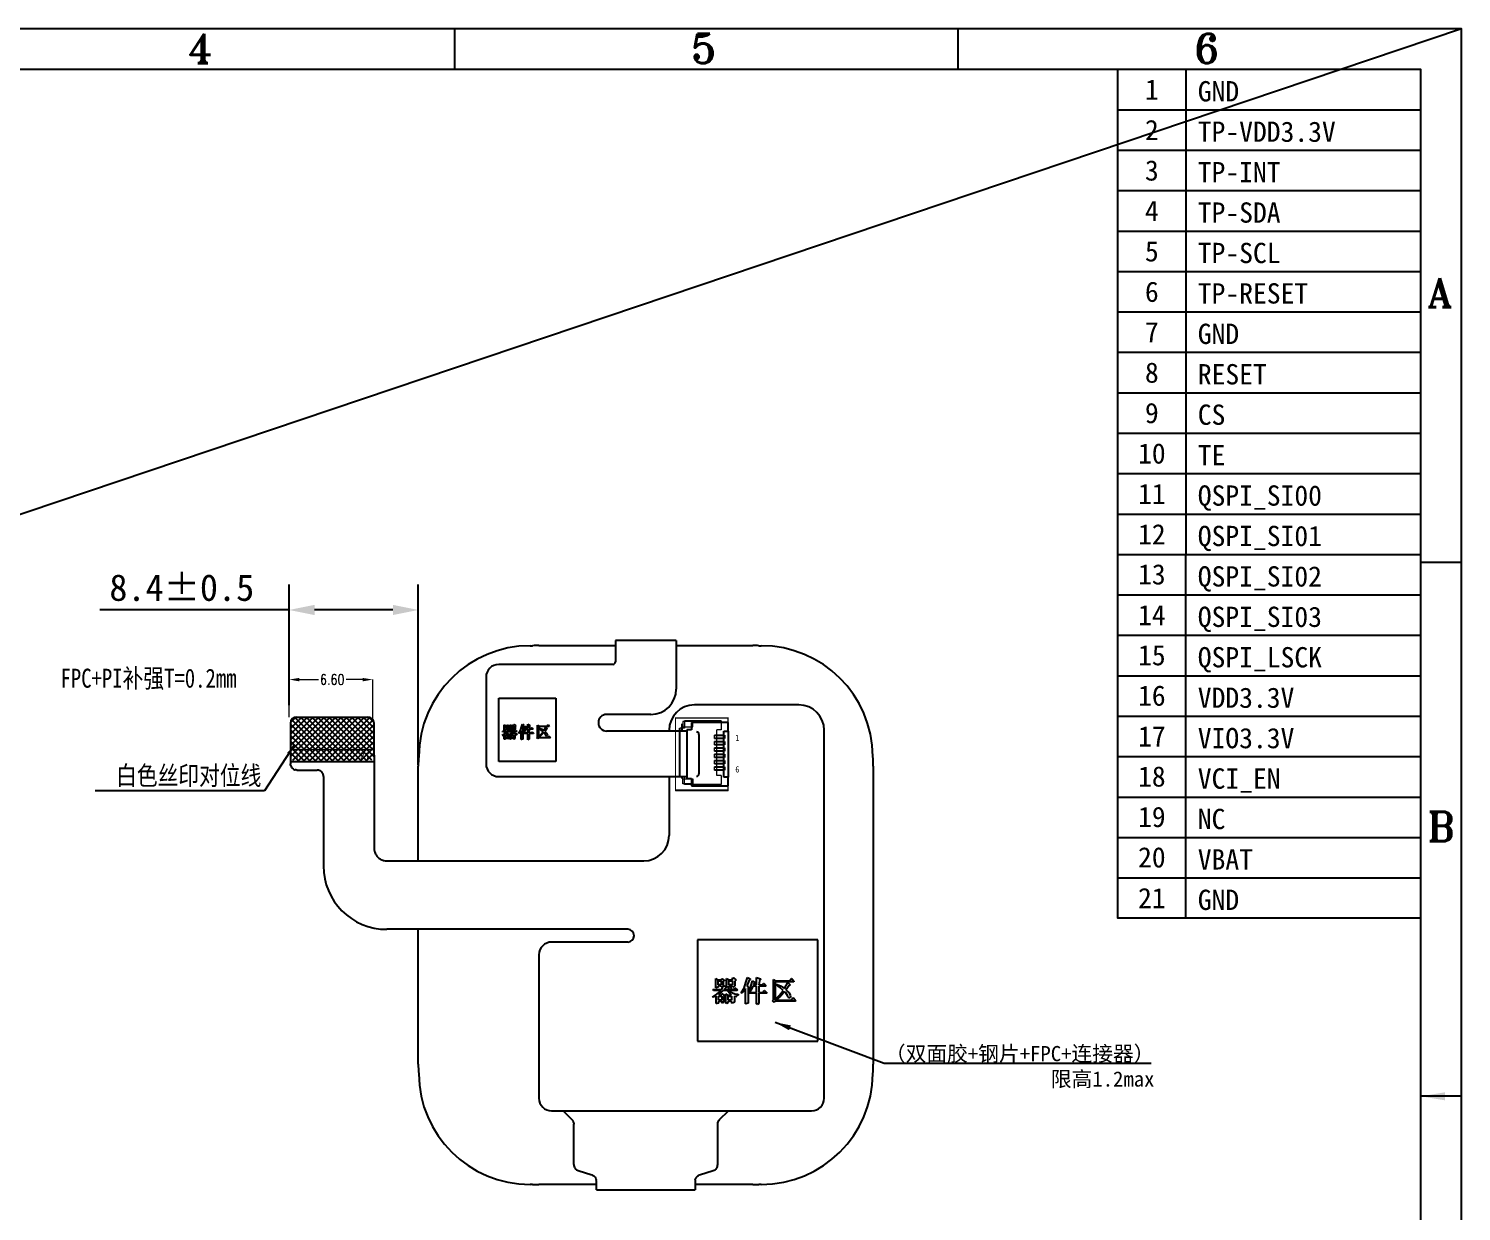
# Model space of a CAD drawing. Header units: millimetres. Extents: x 3387 to 5440, y -3014 to -2537.
# Drawn here: x 3773.7 to 3886.7, y -2695.5 to -2602.3 of the extents above; entities that cross this region are included whole.
import ezdxf

# ---------------------------------------------------------------- set-up
doc = ezdxf.new("R2010")
doc.units = ezdxf.units.MM
for name, color, linetype in [('03___PRT_ALL_CURVES', 7, 'Continuous'), ('06___PRT_ALL_SURFS', 7, 'Continuous'), ('7_2_1_2', 7, 'Continuous'), ('7_ALL_FEATURES', 7, 'Continuous'), ('dim', 3, 'Continuous'), ('FPC-LCM', 30, 'Continuous'), ('图框', 7, 'Continuous')]:
    doc.layers.add(name, color=color, linetype=linetype)
doc.layers.add('FPC', color=50, linetype='Continuous', lineweight=5)
doc.styles.add('Arial', font='arial.ttf')
doc.styles.add('NOTE', font='ROMANS.shx', dxfattribs={"width": 0.8, "bigfont": 'EXTFONT.shx'})
doc.styles.add('RD', font='ROMAND.shx', dxfattribs={"width": 0.8})
doc.styles.add('SFRAO', font='ROMANS.shx', dxfattribs={"width": 0.85})
doc.styles.add('TITLE', font='ROMANT.SHX')
doc.styles.add('宋', font='')
doc.styles.add('宋体', font='')
doc.styles.add('汉字', font='')
doc.styles.get('宋').set_extended_font_data('SimSun')
doc.styles.get('宋体').set_extended_font_data('SimSun')
doc.styles.get('汉字').set_extended_font_data('SimSun')
doc.dimstyles.new('DIM', dxfattribs={"dimtxt": 0.8, "dimasz": 0.8, "dimexe": 0, "dimexo": 0.5, "dimgap": 0.11, "dimtad": 0, "dimzin": 1, "dimdsep": 46, "dimtxsty": 'RD', "dimcen": 0, "dimclrd": 256, "dimclre": 256, "dimclrt": 256, "dimadec": 0, "dimazin": 0, "dimtm": 1e-09, "dimtfac": 1, "dimtofl": 0, "dimtmove": 0, "dimatfit": 3, "dimfxl": 1, "dimlwe": -1, "dimarcsym": 0})
doc.dimstyles.new('STANDARD$0', dxfattribs={"dimtxt": 2.1, "dimasz": 2, "dimexe": 2, "dimexo": 0.1, "dimtad": 1, "dimdec": 5, "dimrnd": 0.005, "dimdsep": 46, "dimtxsty": '宋体', "dimblk": '_FILLED', "dimblk1": '_FILLED', "dimblk2": '_FILLED', "dimcen": 0.09, "dimclrd": 3, "dimclre": 3, "dimclrt": 3, "dimadec": 0, "dimazin": 0, "dimtol": 1, "dimtp": 1e-05, "dimtm": 1e-05, "dimtfac": 1, "dimtdec": 5, "dimtofl": 0, "dimtmove": 0, "dimatfit": 3, "dimldrblk": '_FILLED', "dimfxl": 1, "dimtolj": 1, "dimarcsym": 0})
doc.dimstyles.new('STANDARD$7', dxfattribs={"dimtxt": 1.5, "dimasz": 1.25, "dimexe": 0.25, "dimexo": 0.25, "dimgap": 0.25, "dimtad": 0, "dimzin": 0, "dimdsep": 46, "dimtxsty": 'NOTE', "dimcen": 0.5, "dimclrd": 256, "dimclre": 5, "dimclrt": 256, "dimazin": 0, "dimtfac": 1, "dimtmove": 0, "dimatfit": 1, "dimfxl": 1, "dimtolj": 1, "dimtzin": 0, "dimarcsym": 0})

# ---------------------------------------------------------------- blocks, each defined once
blk = doc.blocks.new('TUKUANG')
at = {"layer": '图框'}
for p, q in [((1128.16, 418.02), (1128.16, 426.02)), ((1227.16, 418.02), (1227.16, 426.02)), ((1326.16, 321.02), (1318.16, 321.02)), ((1326.16, 216.02), (1318.16, 216.02))]:
    blk.add_line(p, q, dxfattribs=at)
for points in [[(732.16, 6.02), (1326.16, 6.02), (1326.16, 426.02), (732.16, 426.02)], [(740.16, 14.02), (1318.16, 14.02), (1318.16, 418.02), (740.16, 418.02)]]:
    blk.add_lwpolyline(points, close=True, dxfattribs=at)
blk.add_solid([(1322.95, 216.82), (1322.95, 215.23), (1318.16, 216.02)], dxfattribs=at)
at = {"layer": '图框', "style": 'TITLE'}
for s, p in [('4', (1075.63, 419.25)), ('5', (1174.63, 419.25)), ('6', (1273.63, 419.25)), ('A', (1319.46, 371.21)), ('B', (1319.46, 266.21))]:
    blk.add_text(s, height=5.75, dxfattribs=at).set_placement(p)
blk = doc.blocks.new('*D57')
at = {"layer": 'Defpoints', "color": 0}
for p in [(3800.87, -2653.59), (3794.27, -2657.05), (3800.87, -2657.15)]:
    blk.add_point(p, dxfattribs=at)
at = {"layer": 'dim', "lineweight": 5}
for p, q in [((3794.27, -2656.55), (3794.27, -2653.59)), ((3795.07, -2653.59), (3796.59, -2653.59)), ((3800.07, -2653.59), (3798.76, -2653.59)), ((3800.87, -2656.65), (3800.87, -2653.59))]:
    blk.add_line(p, q, dxfattribs=at)
at = {"layer": 'dim'}
for points in [[(3795.07, -2653.46), (3795.07, -2653.73), (3794.27, -2653.59)], [(3800.07, -2653.46), (3800.07, -2653.73), (3800.87, -2653.59)]]:
    blk.add_solid(points, dxfattribs=at)
at = {"layer": 'dim', "lineweight": 5, "insert": (3797.67, -2653.59), "char_height": 0.8, "attachment_point": 5, "style": 'RD'}
blk.add_mtext('6.60', dxfattribs=at)
blk = doc.blocks.new('_FILLED')
at = {"color": 0, "linetype": 'ByBlock'}
blk.add_solid([(0, 0), (-1, 0.2), (-1, -0.2)], dxfattribs=at)
blk = doc.blocks.new('*D58')
at = {"color": 3, "lineweight": -2}
for p, q in [((3794.27, -2655.61), (3794.27, -2646.1)), ((3804.46, -2660.31), (3804.46, -2646.1)), ((3794.27, -2648.1), (3779.33, -2648.1)), ((3802.46, -2648.1), (3796.27, -2648.1))]:
    blk.add_line(p, q, dxfattribs=at)
at = {"layer": 'Defpoints', "color": 0, "linetype": 'ByBlock'}
for p in [(3794.27, -2648.1), (3794.27, -2655.71), (3804.46, -2660.41)]:
    blk.add_point(p, dxfattribs=at)
at = {"color": 3, "linetype": 'ByBlock', "lineweight": -2, "xscale": 2, "yscale": 2, "zscale": 2, "rotation": 180}
blk.add_blockref('_FILLED', (3794.27, -2648.1), dxfattribs=at)
at = {"color": 3, "linetype": 'ByBlock', "lineweight": -2, "xscale": 2, "yscale": 2, "zscale": 2}
blk.add_blockref('_FILLED', (3804.46, -2648.1), dxfattribs=at)
at = {"color": 3, "linetype": 'ByBlock', "insert": (3785.8, -2646.35), "char_height": 2.1, "attachment_point": 5, "style": '宋体'}
blk.add_mtext('\\A1;8.4%%P0.5', dxfattribs=at)

msp = doc.modelspace()

# ---------------------------------------------------------------- hatches: boundary and pattern name
at = {"linetype": 'ByBlock'}
h = msp.add_hatch(dxfattribs=at)
h.set_pattern_fill('ANSI37', color=5, scale=0.1, style=0)
h.set_pattern_definition([(45, (-63.82975, -320.1642), (-0.224506403, 0.224506403), []), (135, (-63.82975, -320.1642), (-0.224506403, -0.224506403), [])])
h.paths.add_polyline_path([(3794.874105, -2656.550487, 0.4142135624), (3794.374105, -2657.050487), (3794.374105, -2659.100511), (3800.974105, -2659.100511), (3800.974105, -2657.050487, 0.4142135624), (3800.474105, -2656.550487)])
h.paths.add_polyline_path([(3794.374105, -2659.100511), (3794.374105, -2659.550487, 0.3563939587), (3794.774105, -2660.040385), (3800.574105, -2660.040385, 0.3563939588), (3800.974105, -2659.550487), (3800.974105, -2659.100511)])
h.paths.add_polyline_path([(3799.742152, -2659.190917), (3800.58802, -2659.190917), (3800.58802, -2659.951891), (3799.742152, -2659.951891)], flags=24)
h.paths.add_polyline_path([(3794.577285, -2659.185697), (3795.005465, -2659.185697), (3795.005465, -2659.946672), (3794.577285, -2659.946672)], flags=24)
at = {"layer": 'FPC', "lineweight": 5}
h = msp.add_hatch(color=255, dxfattribs=at)
h.dxf.hatch_style = 1
h.paths.add_polyline_path([(3800.974105, -2659.100511), (3794.374105, -2659.100511), (3794.374105, -2659.000511), (3800.974105, -2659.000511)])

# ---------------------------------------------------------------- linework, layer by layer
at = {"linetype": 'ByBlock'}
msp.add_line((3386.735816, -2770.663482), (3886.739708, -2602.250874), dxfattribs=at)
for p, q in [((3850.209133, -2605.458801), (3883.527322, -2605.458801)), ((3828.897873, -2657.666717), (3828.897873, -2656.973314)), ((3828.897873, -2657.666717), (3828.897873, -2656.973314)), ((3825.095749, -2661.282504), (3825.095749, -2657.430086)), ((3828.547873, -2661.279911), (3828.547873, -2657.666717)), ((3828.547873, -2657.666717), (3828.897873, -2657.666717)), ((3828.547873, -2661.279911), (3828.547873, -2657.666717)), ((3828.547873, -2657.666717), (3828.897873, -2657.666717)), ((3828.897873, -2657.666717), (3828.897873, -2661.279911)), ((3794.374089, -2660.040383), (3800.974087, -2660.040385))]:
    msp.add_line(p, q)
at = {"color": 3}
msp.add_line((3859.646337, -2672.420367), (3859.646337, -2605.458801), dxfattribs=at)
at = {"color": 3, "linetype": 'Continuous'}
msp.add_line((3859.646337, -2672.420367), (3859.646337, -2653.288491), dxfattribs=at)
at = {"color": 4}
for p, q in [((3826.595749, -2657.915813), (3826.595749, -2661.015813)), ((3827.815749, -2657.976295), (3828.615749, -2657.976295)), ((3828.615749, -2657.976295), (3828.615749, -2658.236295)), ((3825.095749, -2659.451295), (3825.095749, -2659.251295)), ((3828.615749, -2658.236295), (3827.815749, -2658.236295)), ((3827.815749, -2658.476295), (3828.615749, -2658.476295)), ((3828.615749, -2658.736295), (3827.815749, -2658.736295)), ((3827.815749, -2658.976295), (3828.615749, -2658.976295)), ((3828.615749, -2659.236295), (3827.815749, -2659.236295)), ((3828.615749, -2658.476295), (3828.615749, -2658.736295)), ((3828.615749, -2658.976295), (3828.615749, -2659.236295)), ((3827.815749, -2659.476295), (3828.615749, -2659.476295)), ((3828.615749, -2659.736295), (3827.815749, -2659.736295)), ((3827.815749, -2659.976295), (3828.615749, -2659.976295)), ((3828.615749, -2660.236295), (3827.815749, -2660.236295)), ((3827.815749, -2660.476295), (3828.615749, -2660.476295)), ((3828.615749, -2659.476295), (3828.615749, -2659.736295)), ((3828.615749, -2659.976295), (3828.615749, -2660.236295)), ((3828.615749, -2660.476295), (3828.615749, -2660.736295)), ((3828.615749, -2660.736295), (3827.815749, -2660.736295))]:
    msp.add_line(p, q, dxfattribs=at)
at = {"color": 3, "linetype": 'Continuous'}
for points in [[(3859.646337, -2605.458801), (3883.527322, -2605.458801)], [(3865.003263, -2605.458801), (3865.003263, -2643.722553)], [(3859.646337, -2608.647447), (3883.527322, -2608.647447)], [(3859.646337, -2611.836093), (3883.527322, -2611.836093)], [(3859.646337, -2615.024739), (3883.527322, -2615.024739)], [(3859.646337, -2618.213385), (3883.527322, -2618.213385)], [(3859.646337, -2621.402031), (3883.527322, -2621.402031)], [(3859.646337, -2624.590677), (3883.527322, -2624.590677)], [(3859.646337, -2627.779323), (3883.527322, -2627.779323)], [(3859.646337, -2630.967969), (3883.527322, -2630.967969)], [(3859.646337, -2634.156615), (3883.527322, -2634.156615)], [(3859.646337, -2637.345261), (3883.527322, -2637.345261)], [(3859.646337, -2640.533907), (3883.527322, -2640.533907)], [(3859.646337, -2643.722553), (3883.527322, -2643.722553)], [(3859.646337, -2643.722553), (3883.527322, -2643.722553)], [(3865.003263, -2672.420367), (3865.003263, -2643.722553)], [(3859.646337, -2646.911199), (3883.527322, -2646.911199)], [(3859.646337, -2650.099845), (3883.527322, -2650.099845)], [(3859.646337, -2653.288491), (3883.527322, -2653.288491)], [(3859.646337, -2656.477137), (3883.527322, -2656.477137)], [(3859.646337, -2659.665783), (3883.527322, -2659.665783)], [(3859.646337, -2662.854429), (3883.527322, -2662.854429)], [(3859.646337, -2662.854429), (3883.527322, -2662.854429)], [(3859.646337, -2666.043075), (3883.527322, -2666.043075)], [(3859.646337, -2669.231721), (3883.527322, -2669.231721)]]:
    msp.add_lwpolyline(points, dxfattribs=at)
at = {"linetype": 'ByBlock'}
msp.add_lwpolyline([(3859.646337, -2605.458801), (3883.527322, -2605.458801), (3883.527322, -2672.420367), (3859.646337, -2672.420367)], close=True, dxfattribs=at)
at = {"const_width": 0.1}
msp.add_lwpolyline([(3825.095749, -2661.250813), (3825.095749, -2657.680813)], dxfattribs=at)
at = {"color": 4}
for centre, start, end in [((3826.395749, -2657.915813), 0, 90), ((3826.395749, -2661.015813), 270, 0)]:
    msp.add_arc(centre, 0.2, start, end, dxfattribs=at)
at = {"layer": '03___PRT_ALL_CURVES', "color": 4, "linetype": 'Continuous'}
for p, q in [((3811.071264, -2658.003005), (3811.26255, -2657.875481)), ((3811.092518, -2658.003005), (3811.071264, -2658.003005)), ((3811.113772, -2657.705449), (3811.092518, -2657.662941)), ((3811.092518, -2657.662941), (3811.496343, -2657.662941)), ((3811.241296, -2657.960497), (3811.092518, -2658.003005)), ((3811.453835, -2657.705449), (3811.113772, -2657.705449)), ((3811.220042, -2657.577925), (3811.220042, -2657.152846)), ((3811.220042, -2657.152846), (3811.326312, -2657.216608)), ((3811.241296, -2657.577925), (3811.220042, -2657.577925)), ((3811.326312, -2657.556672), (3811.241296, -2657.577925)), ((3811.241296, -2658.30056), (3811.241296, -2657.960497)), ((3811.26255, -2657.875481), (3811.36882, -2657.790465)), ((3811.326312, -2657.216608), (3811.475089, -2657.216608)), ((3811.326312, -2657.450402), (3811.326312, -2657.259116)), ((3811.326312, -2657.259116), (3811.475089, -2657.259116)), ((3811.475089, -2657.450402), (3811.326312, -2657.450402)), ((3811.326312, -2657.49291), (3811.326312, -2657.556672)), ((3811.475089, -2657.49291), (3811.326312, -2657.49291)), ((3811.347566, -2658.151783), (3811.347566, -2657.960497)), ((3811.347566, -2657.960497), (3811.496343, -2657.960497)), ((3811.496343, -2658.151783), (3811.347566, -2658.151783)), ((3811.347566, -2658.194291), (3811.347566, -2658.279306)), ((3811.496343, -2658.194291), (3811.347566, -2658.194291)), ((3811.36882, -2657.790465), (3811.453835, -2657.705449)), ((3811.453835, -2657.811719), (3811.36882, -2657.917989)), ((3811.36882, -2657.917989), (3811.475089, -2657.917989)), ((3811.560105, -2657.705449), (3811.453835, -2657.811719)), ((3811.475089, -2657.216608), (3811.496343, -2657.1741)), ((3811.475089, -2657.259116), (3811.475089, -2657.450402)), ((3811.475089, -2657.535418), (3811.475089, -2657.49291)), ((3811.496343, -2657.535418), (3811.475089, -2657.535418)), ((3811.475089, -2657.917989), (3811.517597, -2657.854227)), ((3811.496343, -2657.1741), (3811.517597, -2657.1741)), ((3811.496343, -2657.662941), (3811.581359, -2657.471656)), ((3811.560105, -2657.49291), (3811.496343, -2657.535418)), ((3811.496343, -2657.960497), (3811.496343, -2658.151783)), ((3811.496343, -2658.258053), (3811.496343, -2658.194291)), ((3811.517597, -2657.1741), (3811.602613, -2657.237862)), ((3811.517597, -2657.854227), (3811.538851, -2657.854227)), ((3811.538851, -2657.854227), (3811.623867, -2657.939243)), ((3811.602613, -2657.259116), (3811.560105, -2657.28037)), ((3811.560105, -2657.28037), (3811.560105, -2657.49291)), ((3811.751391, -2657.705449), (3811.560105, -2657.705449)), ((3811.581359, -2657.471656), (3811.708883, -2657.535418)), ((3811.623867, -2657.960497), (3811.581359, -2657.981751)), ((3811.581359, -2657.981751), (3811.581359, -2658.236799)), ((3811.602613, -2657.237862), (3811.602613, -2657.259116)), ((3811.708883, -2657.556672), (3811.602613, -2657.662941)), ((3811.602613, -2657.662941), (3811.878915, -2657.662941)), ((3811.623867, -2657.939243), (3811.623867, -2657.960497)), ((3811.687629, -2658.279306), (3811.687629, -2657.854227)), ((3811.687629, -2657.854227), (3811.793899, -2657.917989)), ((3811.708883, -2657.514164), (3811.708883, -2657.152846)), ((3811.708883, -2657.152846), (3811.836407, -2657.216608)), ((3811.730137, -2657.535418), (3811.708883, -2657.514164)), ((3811.708883, -2657.535418), (3811.708883, -2657.556672)), ((3811.751391, -2657.535418), (3811.730137, -2657.535418)), ((3811.772645, -2657.556672), (3811.751391, -2657.535418)), ((3811.836407, -2657.811719), (3811.751391, -2657.705449)), ((3811.836407, -2657.641687), (3811.772645, -2657.556672)), ((3811.793899, -2657.917989), (3811.942677, -2657.917989)), ((3811.793899, -2658.151783), (3811.793899, -2657.960497)), ((3811.793899, -2657.960497), (3811.942677, -2657.960497)), ((3811.942677, -2658.151783), (3811.793899, -2658.151783)), ((3811.793899, -2658.194291), (3811.793899, -2658.258053)), ((3811.942677, -2658.194291), (3811.793899, -2658.194291)), ((3811.815153, -2657.450402), (3811.815153, -2657.259116)), ((3811.815153, -2657.259116), (3811.985185, -2657.259116)), ((3811.985185, -2657.450402), (3811.815153, -2657.450402)), ((3811.815153, -2657.49291), (3811.815153, -2657.514164)), ((3811.985185, -2657.49291), (3811.815153, -2657.49291)), ((3811.815153, -2657.514164), (3811.921423, -2657.556672)), ((3811.836407, -2657.216608), (3811.963931, -2657.216608)), ((3811.878915, -2657.662941), (3811.836407, -2657.641687)), ((3811.836407, -2657.705449), (3811.900169, -2657.769211)), ((3812.197724, -2657.705449), (3811.836407, -2657.705449)), ((3811.942677, -2657.917989), (3811.836407, -2657.811719)), ((3811.900169, -2657.769211), (3811.985185, -2657.811719)), ((3811.921423, -2657.556672), (3811.921423, -2657.662941)), ((3811.921423, -2657.662941), (3812.027693, -2657.662941)), ((3811.942677, -2657.960497), (3811.942677, -2658.151783)), ((3811.942677, -2658.258053), (3811.942677, -2658.194291)), ((3811.963931, -2657.216608), (3812.006439, -2657.131592)), ((3811.985185, -2657.259116), (3811.985185, -2657.450402)), ((3811.985185, -2657.535418), (3811.985185, -2657.49291)), ((3812.006439, -2657.556672), (3811.985185, -2657.535418)), ((3811.985185, -2657.811719), (3812.091454, -2657.854227)), ((3812.006439, -2657.131592), (3812.027693, -2657.131592)), ((3812.091454, -2657.49291), (3812.006439, -2657.556672)), ((3812.027693, -2657.131592), (3812.133962, -2657.216608)), ((3812.027693, -2657.662941), (3812.091454, -2657.577925)), ((3812.070201, -2657.960497), (3812.070201, -2658.236799)), ((3812.133962, -2658.003005), (3812.070201, -2657.960497)), ((3812.133962, -2657.237862), (3812.091454, -2657.28037)), ((3812.091454, -2657.28037), (3812.091454, -2657.49291)), ((3812.091454, -2657.577925), (3812.218978, -2657.684195)), ((3812.091454, -2657.854227), (3812.240232, -2657.875481)), ((3812.133962, -2657.216608), (3812.133962, -2657.237862)), ((3812.155216, -2657.960497), (3812.133962, -2658.003005)), ((3812.17647, -2657.939243), (3812.155216, -2657.960497)), ((3812.240232, -2657.917989), (3812.17647, -2657.939243)), ((3812.218978, -2657.684195), (3812.197724, -2657.705449)), ((3812.240232, -2657.875481), (3812.240232, -2657.917989)), ((3812.38901, -2657.811719), (3812.516534, -2657.599179)), ((3812.410264, -2657.832973), (3812.38901, -2657.811719)), ((3812.537788, -2657.705449), (3812.410264, -2657.832973)), ((3812.516534, -2657.599179), (3812.60155, -2657.344132)), ((3812.580296, -2657.620433), (3812.537788, -2657.705449)), ((3812.580296, -2658.321814), (3812.580296, -2657.620433)), ((3812.60155, -2657.344132), (3812.665312, -2657.110338)), ((3812.750328, -2657.237862), (3812.644058, -2657.49291)), ((3812.644058, -2657.49291), (3812.70782, -2657.535418)), ((3812.665312, -2657.110338), (3812.792835, -2657.1741)), ((3812.70782, -2657.535418), (3812.70782, -2658.279306)), ((3812.729074, -2657.832973), (3812.70782, -2657.790465)), ((3812.70782, -2657.790465), (3813.090391, -2657.790465)), ((3813.090391, -2657.832973), (3812.729074, -2657.832973)), ((3812.792835, -2657.195354), (3812.750328, -2657.237862)), ((3812.750328, -2657.769211), (3812.899105, -2657.259116)), ((3812.771581, -2657.769211), (3812.750328, -2657.769211)), ((3812.856597, -2657.641687), (3812.771581, -2657.769211)), ((3812.792835, -2657.1741), (3812.792835, -2657.195354)), ((3812.920359, -2657.514164), (3812.856597, -2657.641687)), ((3812.899105, -2657.259116), (3813.005375, -2657.322878)), ((3813.090391, -2657.514164), (3812.920359, -2657.514164)), ((3812.984121, -2657.365386), (3812.941613, -2657.450402)), ((3812.941613, -2657.450402), (3813.090391, -2657.450402)), ((3813.005375, -2657.344132), (3812.984121, -2657.365386)), ((3813.005375, -2657.322878), (3813.005375, -2657.344132)), ((3813.090391, -2657.450402), (3813.090391, -2657.110338)), ((3813.090391, -2657.110338), (3813.260423, -2657.1741)), ((3813.090391, -2657.790465), (3813.090391, -2657.514164)), ((3813.090391, -2658.321814), (3813.090391, -2657.832973)), ((3813.217915, -2657.259116), (3813.196661, -2657.450402)), ((3813.196661, -2657.450402), (3813.345439, -2657.450402)), ((3813.196661, -2657.514164), (3813.196661, -2657.790465)), ((3813.51547, -2657.514164), (3813.196661, -2657.514164)), ((3813.196661, -2657.790465), (3813.387947, -2657.790465)), ((3813.196661, -2657.832973), (3813.196661, -2658.30056)), ((3813.557978, -2657.832973), (3813.196661, -2657.832973)), ((3813.260423, -2657.195354), (3813.217915, -2657.259116)), ((3813.260423, -2657.1741), (3813.260423, -2657.195354)), ((3813.345439, -2657.450402), (3813.4092, -2657.38664)), ((3813.387947, -2657.790465), (3813.430454, -2657.705449)), ((3813.4092, -2657.38664), (3813.430454, -2657.38664)), ((3813.430454, -2657.38664), (3813.51547, -2657.49291)), ((3813.430454, -2657.705449), (3813.451708, -2657.705449)), ((3813.451708, -2657.705449), (3813.557978, -2657.811719)), ((3813.51547, -2657.49291), (3813.51547, -2657.514164)), ((3813.557978, -2657.811719), (3813.557978, -2657.832973)), ((3813.813026, -2658.173037), (3813.855534, -2658.130529)), ((3813.898042, -2658.258053), (3813.813026, -2658.173037)), ((3813.855534, -2658.130529), (3813.855534, -2657.195354)), ((3813.855534, -2657.195354), (3813.961804, -2657.259116)), ((3813.94055, -2658.194291), (3813.898042, -2658.258053)), ((3813.94055, -2657.301624), (3813.94055, -2658.151783)), ((3814.790708, -2657.301624), (3813.94055, -2657.301624)), ((3813.94055, -2658.151783), (3814.663185, -2658.151783)), ((3814.85447, -2658.194291), (3813.94055, -2658.194291)), ((3813.961804, -2657.259116), (3814.599423, -2657.259116)), ((3813.961804, -2658.088021), (3814.131835, -2657.917989)), ((3813.961804, -2658.109275), (3813.961804, -2658.088021)), ((3813.983058, -2658.130529), (3813.961804, -2658.109275)), ((3814.174343, -2657.960497), (3813.983058, -2658.130529)), ((3814.004312, -2657.450402), (3814.004312, -2657.429148)), ((3814.004312, -2657.429148), (3814.025566, -2657.429148)), ((3814.131835, -2657.556672), (3814.004312, -2657.450402)), ((3814.025566, -2657.429148), (3814.216851, -2657.514164)), ((3814.301867, -2657.705449), (3814.131835, -2657.556672)), ((3814.131835, -2657.917989), (3814.301867, -2657.705449)), ((3814.365629, -2657.769211), (3814.174343, -2657.960497)), ((3814.216851, -2657.514164), (3814.365629, -2657.620433)), ((3814.365629, -2657.620433), (3814.514407, -2657.344132)), ((3814.429391, -2657.811719), (3814.365629, -2657.769211)), ((3814.578169, -2657.471656), (3814.429391, -2657.684195)), ((3814.429391, -2657.684195), (3814.578169, -2657.811719)), ((3814.514407, -2657.960497), (3814.429391, -2657.811719)), ((3814.514407, -2657.344132), (3814.620677, -2657.450402)), ((3814.535661, -2658.024259), (3814.514407, -2657.960497)), ((3814.578169, -2658.045513), (3814.535661, -2658.024259)), ((3814.599423, -2657.471656), (3814.578169, -2657.471656)), ((3814.578169, -2657.811719), (3814.620677, -2657.917989)), ((3814.599423, -2658.045513), (3814.578169, -2658.045513)), ((3814.599423, -2657.259116), (3814.684439, -2657.152846)), ((3814.620677, -2657.450402), (3814.599423, -2657.471656)), ((3814.620677, -2658.024259), (3814.599423, -2658.045513)), ((3814.620677, -2657.917989), (3814.641931, -2657.981751)), ((3814.641931, -2657.981751), (3814.620677, -2658.024259)), ((3814.663185, -2658.151783), (3814.748201, -2658.045513)), ((3814.684439, -2657.152846), (3814.705693, -2657.152846)), ((3814.705693, -2657.152846), (3814.790708, -2657.28037)), ((3814.748201, -2658.045513), (3814.769454, -2658.045513)), ((3814.769454, -2658.045513), (3814.875724, -2658.173037)), ((3814.790708, -2657.28037), (3814.790708, -2657.301624)), ((3814.875724, -2658.173037), (3814.85447, -2658.194291)), ((3811.26255, -2658.30056), (3811.241296, -2658.30056)), ((3811.347566, -2658.279306), (3811.26255, -2658.30056)), ((3811.517597, -2658.279306), (3811.496343, -2658.258053)), ((3811.581359, -2658.236799), (3811.517597, -2658.279306)), ((3811.708883, -2658.30056), (3811.687629, -2658.279306)), ((3811.793899, -2658.258053), (3811.708883, -2658.30056)), ((3811.985185, -2658.279306), (3811.942677, -2658.258053)), ((3812.070201, -2658.236799), (3811.985185, -2658.279306)), ((3812.60155, -2658.321814), (3812.580296, -2658.321814)), ((3812.70782, -2658.279306), (3812.60155, -2658.321814)), ((3813.111645, -2658.343068), (3813.090391, -2658.321814)), ((3813.196661, -2658.30056), (3813.111645, -2658.343068)), ((3827.922249, -2677.160267), (3828.105582, -2677.270267)), ((3827.922249, -2677.8936), (3827.922249, -2677.160267)), ((3828.105582, -2677.270267), (3828.362249, -2677.270267)), ((3828.105582, -2677.3436), (3828.362249, -2677.3436)), ((3828.105582, -2677.6736), (3828.105582, -2677.3436)), ((3828.362249, -2677.270267), (3828.398916, -2677.196933)), ((3828.362249, -2677.3436), (3828.362249, -2677.6736)), ((3828.398916, -2677.196933), (3828.435582, -2677.196933)), ((3828.435582, -2677.196933), (3828.582249, -2677.306933)), ((3828.582249, -2677.3436), (3828.508916, -2677.380267)), ((3828.508916, -2677.380267), (3828.508916, -2677.746933)), ((3828.582249, -2677.306933), (3828.582249, -2677.3436)), ((3828.765582, -2677.160267), (3828.985582, -2677.270267)), ((3828.765582, -2677.7836), (3828.765582, -2677.160267)), ((3828.948916, -2677.3436), (3829.242249, -2677.3436)), ((3828.948916, -2677.6736), (3828.948916, -2677.3436)), ((3828.985582, -2677.270267), (3829.205582, -2677.270267)), ((3829.205582, -2677.270267), (3829.278916, -2677.1236)), ((3829.242249, -2677.3436), (3829.242249, -2677.6736)), ((3829.278916, -2677.1236), (3829.315582, -2677.1236)), ((3829.315582, -2677.1236), (3829.498916, -2677.270267)), ((3829.498916, -2677.306933), (3829.425582, -2677.380267)), ((3829.425582, -2677.380267), (3829.425582, -2677.746933)), ((3829.498916, -2677.270267), (3829.498916, -2677.306933)), ((3830.305582, -2677.490267), (3830.415583, -2677.086933)), ((3830.562249, -2677.306933), (3830.378916, -2677.746933)), ((3830.415583, -2677.086933), (3830.635583, -2677.196933)), ((3830.635583, -2677.2336), (3830.562249, -2677.306933)), ((3830.562249, -2678.2236), (3830.818916, -2677.3436)), ((3830.635583, -2677.196933), (3830.635583, -2677.2336)), ((3830.818916, -2677.3436), (3831.002249, -2677.4536)), ((3831.148916, -2677.086933), (3831.442249, -2677.196933)), ((3831.148916, -2677.6736), (3831.148916, -2677.086933)), ((3831.368916, -2677.3436), (3831.332249, -2677.6736)), ((3831.442249, -2677.2336), (3831.368916, -2677.3436)), ((3831.442249, -2677.196933), (3831.442249, -2677.2336)), ((3832.468916, -2677.2336), (3832.652249, -2677.3436)), ((3832.468916, -2678.846933), (3832.468916, -2677.2336)), ((3834.082249, -2677.416933), (3832.615582, -2677.416933)), ((3832.615582, -2677.416933), (3832.615582, -2678.8836)), ((3832.652249, -2677.3436), (3833.752249, -2677.3436)), ((3833.752249, -2677.3436), (3833.898916, -2677.160267)), ((3833.898916, -2677.160267), (3833.935582, -2677.160267)), ((3833.935582, -2677.160267), (3834.082249, -2677.380267)), ((3834.082249, -2677.380267), (3834.082249, -2677.416933)), ((3827.665582, -2678.626933), (3827.995582, -2678.406933)), ((3827.702249, -2678.040267), (3828.398916, -2678.040267)), ((3827.738916, -2678.1136), (3827.702249, -2678.040267)), ((3827.958916, -2678.5536), (3827.702249, -2678.626933)), ((3828.325582, -2678.1136), (3827.738916, -2678.1136)), ((3827.958916, -2677.8936), (3827.922249, -2677.8936)), ((3828.105582, -2677.856933), (3827.958916, -2677.8936)), ((3827.958916, -2679.140267), (3827.958916, -2678.5536)), ((3827.995582, -2678.406933), (3828.178916, -2678.260267)), ((3828.362249, -2677.6736), (3828.105582, -2677.6736)), ((3828.362249, -2677.746933), (3828.105582, -2677.746933)), ((3828.105582, -2677.746933), (3828.105582, -2677.856933)), ((3828.142249, -2678.5536), (3828.398916, -2678.5536)), ((3828.142249, -2678.8836), (3828.142249, -2678.5536)), ((3828.178916, -2678.260267), (3828.325582, -2678.1136)), ((3828.325582, -2678.296933), (3828.178916, -2678.480267)), ((3828.178916, -2678.480267), (3828.362249, -2678.480267)), ((3828.508916, -2678.1136), (3828.325582, -2678.296933)), ((3828.362249, -2677.820267), (3828.362249, -2677.746933)), ((3828.398916, -2677.820267), (3828.362249, -2677.820267)), ((3828.362249, -2678.480267), (3828.435582, -2678.370267)), ((3828.398916, -2678.040267), (3828.545582, -2677.710267)), ((3828.508916, -2677.746933), (3828.398916, -2677.820267)), ((3828.398916, -2678.5536), (3828.398916, -2678.8836)), ((3828.435582, -2678.370267), (3828.472249, -2678.370267)), ((3828.472249, -2678.370267), (3828.618916, -2678.516933)), ((3828.838916, -2678.1136), (3828.508916, -2678.1136)), ((3828.545582, -2677.710267), (3828.765582, -2677.820267)), ((3828.618916, -2678.5536), (3828.545582, -2678.590267)), ((3828.765582, -2677.856933), (3828.582249, -2678.040267)), ((3828.582249, -2678.040267), (3829.058916, -2678.040267)), ((3828.618916, -2678.516933), (3828.618916, -2678.5536)), ((3828.728916, -2678.370267), (3828.912249, -2678.480267)), ((3828.728916, -2679.1036), (3828.728916, -2678.370267)), ((3828.802249, -2677.820267), (3828.765582, -2677.7836)), ((3828.765582, -2677.820267), (3828.765582, -2677.856933)), ((3828.838916, -2677.820267), (3828.802249, -2677.820267)), ((3828.875582, -2677.856933), (3828.838916, -2677.820267)), ((3828.985582, -2678.296933), (3828.838916, -2678.1136)), ((3828.985582, -2678.0036), (3828.875582, -2677.856933)), ((3828.912249, -2678.480267), (3829.168916, -2678.480267)), ((3828.912249, -2678.5536), (3829.168916, -2678.5536)), ((3828.912249, -2678.8836), (3828.912249, -2678.5536)), ((3829.242249, -2677.6736), (3828.948916, -2677.6736)), ((3829.242249, -2677.746933), (3828.948916, -2677.746933)), ((3828.948916, -2677.746933), (3828.948916, -2677.7836)), ((3828.948916, -2677.7836), (3829.132249, -2677.856933)), ((3829.058916, -2678.040267), (3828.985582, -2678.0036)), ((3829.608916, -2678.1136), (3828.985582, -2678.1136)), ((3828.985582, -2678.1136), (3829.095582, -2678.2236)), ((3829.168916, -2678.480267), (3828.985582, -2678.296933)), ((3829.095582, -2678.2236), (3829.242249, -2678.296933)), ((3829.132249, -2677.856933), (3829.132249, -2678.040267)), ((3829.132249, -2678.040267), (3829.315582, -2678.040267)), ((3829.168916, -2678.5536), (3829.168916, -2678.8836)), ((3829.242249, -2677.820267), (3829.242249, -2677.746933)), ((3829.278916, -2677.856933), (3829.242249, -2677.820267)), ((3829.242249, -2678.296933), (3829.425582, -2678.370267)), ((3829.425582, -2677.746933), (3829.278916, -2677.856933)), ((3829.315582, -2678.040267), (3829.425582, -2677.8936)), ((3829.498916, -2678.626933), (3829.388916, -2678.5536)), ((3829.388916, -2678.5536), (3829.388916, -2679.030267)), ((3829.425582, -2677.8936), (3829.645582, -2678.076933)), ((3829.425582, -2678.370267), (3829.682249, -2678.406933)), ((3829.535582, -2678.5536), (3829.498916, -2678.626933)), ((3829.572249, -2678.516933), (3829.535582, -2678.5536)), ((3829.682249, -2678.480267), (3829.572249, -2678.516933)), ((3829.645582, -2678.076933), (3829.608916, -2678.1136)), ((3829.682249, -2678.406933), (3829.682249, -2678.480267)), ((3829.938916, -2678.296933), (3830.158916, -2677.930267)), ((3829.975583, -2678.3336), (3829.938916, -2678.296933)), ((3830.195583, -2678.1136), (3829.975583, -2678.3336)), ((3830.158916, -2677.930267), (3830.305582, -2677.490267)), ((3830.268916, -2677.966933), (3830.195583, -2678.1136)), ((3830.268916, -2679.176933), (3830.268916, -2677.966933)), ((3830.378916, -2677.746933), (3830.488916, -2677.820267)), ((3830.488916, -2677.820267), (3830.488916, -2679.1036)), ((3830.488916, -2678.260267), (3831.148916, -2678.260267)), ((3830.525582, -2678.3336), (3830.488916, -2678.260267)), ((3831.148916, -2678.3336), (3830.525582, -2678.3336)), ((3830.598916, -2678.2236), (3830.562249, -2678.2236)), ((3830.745582, -2678.0036), (3830.598916, -2678.2236)), ((3830.855582, -2677.7836), (3830.745582, -2678.0036)), ((3831.148916, -2677.7836), (3830.855582, -2677.7836)), ((3830.965582, -2677.526933), (3830.892249, -2677.6736)), ((3830.892249, -2677.6736), (3831.148916, -2677.6736)), ((3831.002249, -2677.490267), (3830.965582, -2677.526933)), ((3831.002249, -2677.4536), (3831.002249, -2677.490267)), ((3831.148916, -2678.260267), (3831.148916, -2677.7836)), ((3831.148916, -2679.176933), (3831.148916, -2678.3336)), ((3831.332249, -2677.6736), (3831.588916, -2677.6736)), ((3831.882249, -2677.7836), (3831.332249, -2677.7836)), ((3831.332249, -2677.7836), (3831.332249, -2678.260267)), ((3831.332249, -2678.260267), (3831.662249, -2678.260267)), ((3831.955582, -2678.3336), (3831.332249, -2678.3336)), ((3831.332249, -2678.3336), (3831.332249, -2679.140267)), ((3831.588916, -2677.6736), (3831.698916, -2677.5636)), ((3831.662249, -2678.260267), (3831.735582, -2678.1136)), ((3831.698916, -2677.5636), (3831.735582, -2677.5636)), ((3831.735582, -2677.5636), (3831.882249, -2677.746933)), ((3831.735582, -2678.1136), (3831.772249, -2678.1136)), ((3831.772249, -2678.1136), (3831.955582, -2678.296933)), ((3831.882249, -2677.746933), (3831.882249, -2677.7836)), ((3831.955582, -2678.296933), (3831.955582, -2678.3336)), ((3832.652249, -2678.7736), (3832.945582, -2678.480267)), ((3833.018916, -2678.5536), (3832.688916, -2678.846933)), ((3832.725583, -2677.636933), (3832.762249, -2677.636933)), ((3832.725583, -2677.6736), (3832.725583, -2677.636933)), ((3832.945582, -2677.856933), (3832.725583, -2677.6736)), ((3832.762249, -2677.636933), (3833.092249, -2677.7836)), ((3833.238916, -2678.1136), (3832.945582, -2677.856933)), ((3832.945582, -2678.480267), (3833.238916, -2678.1136)), ((3833.348916, -2678.2236), (3833.018916, -2678.5536)), ((3833.092249, -2677.7836), (3833.348916, -2677.966933)), ((3833.348916, -2677.966933), (3833.605582, -2677.490267)), ((3833.458916, -2678.296933), (3833.348916, -2678.2236)), ((3833.715583, -2677.710267), (3833.458916, -2678.076933)), ((3833.458916, -2678.076933), (3833.715583, -2678.296933)), ((3833.605582, -2678.5536), (3833.458916, -2678.296933)), ((3833.605582, -2677.490267), (3833.788916, -2677.6736)), ((3833.642249, -2678.6636), (3833.605582, -2678.5536)), ((3833.752249, -2677.710267), (3833.715583, -2677.710267)), ((3833.715583, -2678.296933), (3833.788916, -2678.480267)), ((3833.788916, -2677.6736), (3833.752249, -2677.710267)), ((3833.788916, -2678.480267), (3833.825582, -2678.590267)), ((3827.702249, -2678.626933), (3827.665582, -2678.626933)), ((3827.995582, -2679.140267), (3827.958916, -2679.140267)), ((3828.142249, -2679.1036), (3827.995582, -2679.140267)), ((3828.398916, -2678.8836), (3828.142249, -2678.8836)), ((3828.398916, -2678.956933), (3828.142249, -2678.956933)), ((3828.142249, -2678.956933), (3828.142249, -2679.1036)), ((3828.398916, -2679.066933), (3828.398916, -2678.956933)), ((3828.435582, -2679.1036), (3828.398916, -2679.066933)), ((3828.545582, -2679.030267), (3828.435582, -2679.1036)), ((3828.545582, -2678.590267), (3828.545582, -2679.030267)), ((3828.765582, -2679.140267), (3828.728916, -2679.1036)), ((3828.912249, -2679.066933), (3828.765582, -2679.140267)), ((3829.168916, -2678.8836), (3828.912249, -2678.8836)), ((3829.168916, -2678.956933), (3828.912249, -2678.956933)), ((3828.912249, -2678.956933), (3828.912249, -2679.066933)), ((3829.168916, -2679.066933), (3829.168916, -2678.956933)), ((3829.242249, -2679.1036), (3829.168916, -2679.066933)), ((3829.388916, -2679.030267), (3829.242249, -2679.1036)), ((3830.305582, -2679.176933), (3830.268916, -2679.176933)), ((3830.488916, -2679.1036), (3830.305582, -2679.176933)), ((3831.185582, -2679.2136), (3831.148916, -2679.176933)), ((3831.332249, -2679.140267), (3831.185582, -2679.2136)), ((3832.395583, -2678.920267), (3832.468916, -2678.846933)), ((3832.542249, -2679.066933), (3832.395583, -2678.920267)), ((3832.615582, -2678.956933), (3832.542249, -2679.066933)), ((3832.615582, -2678.8836), (3833.862249, -2678.8836)), ((3834.192249, -2678.956933), (3832.615582, -2678.956933)), ((3832.652249, -2678.810267), (3832.652249, -2678.7736)), ((3832.688916, -2678.846933), (3832.652249, -2678.810267)), ((3833.715583, -2678.700267), (3833.642249, -2678.6636)), ((3833.752249, -2678.700267), (3833.715583, -2678.700267)), ((3833.788916, -2678.6636), (3833.752249, -2678.700267)), ((3833.825582, -2678.590267), (3833.788916, -2678.6636)), ((3833.862249, -2678.8836), (3834.008916, -2678.700267)), ((3834.008916, -2678.700267), (3834.045582, -2678.700267)), ((3834.045582, -2678.700267), (3834.228916, -2678.920267)), ((3834.228916, -2678.920267), (3834.192249, -2678.956933))]:
    msp.add_line(p, q, dxfattribs=at)
at = {"layer": '06___PRT_ALL_SURFS', "color": 7, "linetype": 'Continuous'}
for p, q in [((3826.018772, -2656.973314), (3826.018772, -2657.547105)), ((3828.897873, -2656.973314), (3826.018772, -2656.973314)), ((3826.018772, -2656.973314), (3826.018772, -2657.547105)), ((3828.897873, -2656.973314), (3826.018772, -2656.973314)), ((3825.238582, -2657.088694), (3825.238582, -2657.688314)), ((3825.647873, -2657.547105), (3825.647873, -2661.399523)), ((3826.018772, -2657.547105), (3825.647873, -2657.547105)), ((3825.647873, -2657.547105), (3825.647873, -2661.399523)), ((3826.018772, -2657.547105), (3825.647873, -2657.547105)), ((3825.238582, -2661.258314), (3825.238582, -2661.388694)), ((3825.647873, -2661.399523), (3826.018772, -2661.399523)), ((3825.647873, -2661.399523), (3826.018772, -2661.399523)), ((3826.018772, -2661.399523), (3826.018772, -2661.973314)), ((3826.018772, -2661.399523), (3826.018772, -2661.973314)), ((3828.897873, -2661.279911), (3828.547873, -2661.279911)), ((3828.897873, -2661.279911), (3828.547873, -2661.279911)), ((3828.897873, -2661.973314), (3828.897873, -2661.279911)), ((3828.897873, -2661.973314), (3828.897873, -2661.279911)), ((3826.018772, -2661.973314), (3828.897873, -2661.973314)), ((3826.018772, -2661.973314), (3828.897873, -2661.973314)), ((3815.884123, -2687.60675), (3816.578109, -2688.295772)), ((3816.727469, -2691.835964), (3816.727469, -2688.655521)), ((3828.077068, -2691.835967), (3828.077068, -2688.655521)), ((3828.226427, -2688.295773), (3828.920404, -2687.606759)), ((3817.076902, -2692.317178), (3818.158838, -2692.662012)), ((3818.508273, -2693.847252), (3818.508273, -2693.143227)), ((3826.296273, -2693.143), (3826.296273, -2693.847252)), ((3826.645707, -2692.662012), (3827.727633, -2692.317181)), ((3818.508273, -2693.847252), (3826.296273, -2693.847252))]:
    msp.add_line(p, q, dxfattribs=at)
for centre, radius, start, end in [((3819.802323, -2652.191857), 0.2, 270.01439528, 360), ((3814.978582, -2675.288694), 1, 90, 180), ((3817.992098, -2693.145455), 0.516315, 9.19430976, 10.96409774), ((3818.005422, -2693.143504), 0.50285, 0.03154155, 9.3398877), ((3826.80356, -2693.143974), 0.507309, 169.00889436, 176.81177267)]:
    msp.add_arc(centre, radius, start, end, dxfattribs=at)
for points, start_tangent, end_tangent in [([(3816.578109, -2688.295772), (3816.727469, -2688.655521)], (0.7096404927, -0.7045639582), (0, -1)), ([(3828.077068, -2688.655521), (3828.226427, -2688.295773)], (-0.0000000196, 1), (0.7096390107, 0.7045654508)), ([(3816.727469, -2691.835964), (3816.82418, -2692.134271), (3817.076902, -2692.317178)], (0, -1), (0.9527773797, -0.3036696639)), ([(3827.727633, -2692.317181), (3827.980356, -2692.134274), (3828.077068, -2691.835967)], (0.9527782341, 0.3036669832), (0.0000000244, 1)), ([(3818.158838, -2692.662012), (3818.411561, -2692.844919), (3818.498988, -2693.047252)], (0.9527781782, -0.3036671585), (0.1901971412, -0.981745918)), ([(3826.305557, -2693.047252), (3826.392984, -2692.844919), (3826.645707, -2692.662012)], (0.1902402122, 0.9817375727), (0.9527778444, 0.3036682057))]:
    msp.add_spline(points, degree=3, dxfattribs=dict(at, start_tangent=start_tangent, end_tangent=end_tangent))
at = {"layer": '7_2_1_2', "color": 7, "linetype": 'Continuous'}
msp.add_line((3824.747873, -2662.315813), (3828.897873, -2662.315813), dxfattribs=at)
at = {"layer": '7_ALL_FEATURES', "color": 7, "linetype": 'Continuous'}
for p, q in [((3813.286764, -2650.919322), (3813.479171, -2650.919322)), ((3813.956514, -2650.907322), (3820.002323, -2650.907322)), ((3820.002323, -2650.507322), (3820.002323, -2652.191857)), ((3824.802323, -2650.507322), (3820.002323, -2650.507322)), ((3824.802323, -2650.507322), (3824.802323, -2654.340472)), ((3824.802323, -2650.907322), (3830.848014, -2650.907322)), ((3831.325357, -2650.919322), (3831.517764, -2650.919322)), ((3819.802373, -2652.391857), (3810.802072, -2652.394118)), ((3809.802323, -2653.394118), (3809.802323, -2660.247105)), ((3810.802323, -2660.047105), (3810.802323, -2655.047105)), ((3810.802323, -2655.047105), (3815.302323, -2655.047105)), ((3815.302323, -2655.047105), (3815.302323, -2660.047105)), ((3834.478582, -2655.588694), (3826.238582, -2655.588694)), ((3794.374105, -2657.050487), (3794.374105, -2660.225487)), ((3822.802323, -2656.340472), (3819.31441, -2656.340472)), ((3825.466648, -2656.856295), (3828.345749, -2656.856295)), ((3825.647873, -2657.647105), (3819.31441, -2657.647105)), ((3824.238582, -2657.588694), (3824.238582, -2657.647105)), ((3836.478582, -2686.607267), (3836.478582, -2657.588694)), ((3800.974105, -2659.550487), (3800.974105, -2666.888694)), ((3804.456514, -2667.888694), (3804.456514, -2660.407322)), ((3815.302323, -2660.047105), (3810.802323, -2660.047105)), ((3840.348014, -2660.407322), (3840.348014, -2683.919322)), ((3794.874105, -2660.725487), (3796.474105, -2660.725487)), ((3796.974105, -2661.225487), (3796.974105, -2668.288694)), ((3810.802323, -2661.247105), (3825.647873, -2661.247105)), ((3824.238582, -2661.247105), (3824.238582, -2665.888694)), ((3825.238582, -2661.258314), (3825.238582, -2661.388694)), ((3801.974105, -2667.888694), (3822.238582, -2667.888694)), ((3820.978582, -2673.288694), (3801.974105, -2673.288694)), ((3804.456514, -2683.919322), (3804.456514, -2673.288694)), ((3820.978582, -2674.288694), (3814.978582, -2674.288694)), ((3835.978582, -2674.107267), (3826.478582, -2674.107267)), ((3826.478582, -2674.107267), (3826.478582, -2682.107267)), ((3835.978582, -2682.107267), (3835.978582, -2674.107267)), ((3813.978582, -2675.288694), (3813.978582, -2686.607267)), ((3826.478582, -2682.107267), (3835.978582, -2682.107267)), ((3814.978582, -2687.607267), (3835.478582, -2687.607267)), ((3813.479171, -2693.407322), (3813.286764, -2693.407322)), ((3818.508273, -2693.419322), (3813.956514, -2693.419322)), ((3830.848014, -2693.419322), (3826.296273, -2693.419322)), ((3831.517764, -2693.407322), (3831.325357, -2693.407322))]:
    msp.add_line(p, q, dxfattribs=at)
at = {"layer": '7_ALL_FEATURES', "color": 7, "linetype": 'Continuous', "const_width": 0.1}
msp.add_lwpolyline([(3824.747874, -2662.315813), (3828.897873, -2662.315813), (3828.897873, -2656.630814), (3824.747874, -2656.630814)], close=True, dxfattribs=at)
at = {"layer": '7_ALL_FEATURES', "color": 7, "linetype": 'Continuous'}
for centre, radius, start, end in [((3813.286764, -2659.719322), 8.8, 90, 179.52256032), ((3813.956514, -2660.407322), 9.5, 90, 92.88013057), ((3830.848014, -2660.407322), 9.5, 87.11986943, 90), ((3831.517764, -2659.719322), 8.8, 0.47743968, 90), ((3810.802323, -2653.394118), 1, 90.01439528, 180), ((3822.802323, -2654.340472), 2, 270, 0), ((3826.238582, -2657.588694), 2, 90, 180), ((3834.478582, -2657.588694), 2, 0, 90), ((3819.31441, -2656.993788), 0.653316, 90, 270), ((3794.864855, -2660.228087), 0.4904, 196.05398563, 199.59953215), ((3794.880303, -2660.222298), 0.506895, 199.63025806, 215.07264669), ((3813.956514, -2660.407322), 9.5, 175.40339536, 180), ((3810.802323, -2660.247105), 1, 180, 270), ((3830.848014, -2660.407322), 9.5, 0, 4.59660464), ((3794.870681, -2660.22877), 0.495301, 215.09957492, 234.90899869), ((3794.877293, -2660.219289), 0.506895, 234.93577439, 250.37519497), ((3794.871503, -2660.23474), 0.490396, 250.40605082, 253.94331845), ((3796.476704, -2661.216238), 0.4904, 70.40046785, 73.94601437), ((3796.470915, -2661.231686), 0.506895, 54.92735331, 70.36974194), ((3796.477387, -2661.222064), 0.495301, 35.09100131, 54.90042508), ((3796.467906, -2661.228676), 0.506895, 19.62480503, 35.06422561), ((3796.483357, -2661.222886), 0.490396, 16.05668155, 19.59394918), ((3822.238582, -2665.888694), 2, 270, 0), ((3801.964412, -2666.890958), 0.990052, 193.49509583, 197.55929789), ((3801.982301, -2666.885291), 1.008817, 197.55964047, 207.44677445), ((3801.974105, -2668.288694), 5, 180, 270), ((3801.967838, -2666.892783), 0.992528, 207.44778231, 211.48344081), ((3801.974069, -2666.888678), 0.999986, 211.49756344, 238.49450548), ((3801.970016, -2666.89496), 0.992529, 238.50860058, 242.55453897), ((3801.977509, -2666.880495), 1.00882, 242.55552573, 252.43568029), ((3801.971843, -2666.898379), 0.99006, 252.43597419, 256.50451899), ((3820.978582, -2673.788694), 0.5, 270, 90), ((3813.956514, -2683.919322), 9.5, 180, 184.59660464), ((3830.848014, -2683.919322), 9.5, 355.40339536, 0), ((3813.286764, -2684.607322), 8.8, 180.47743968, 270), ((3831.517764, -2684.607322), 8.8, 270, 359.52256032), ((3814.978582, -2686.607267), 1, 180, 270), ((3835.478582, -2686.607267), 1, 270, 0), ((3813.956514, -2683.919322), 9.5, 267.11986943, 270), ((3830.848014, -2683.919322), 9.5, 270, 272.88013057)]:
    msp.add_arc(centre, radius, start, end, dxfattribs=at)
for points, start_tangent, end_tangent in [([(3794.39358, -2660.363704), (3794.374105, -2660.225487)], (-0.2764663141, 0.9610236091), (-0.0073899808, 0.9999726937)), ([(3794.874105, -2660.725487), (3794.735866, -2660.706006)], (-0.9999726937, 0.0073899791), (-0.9610105148, 0.2765118271)), ([(3796.612321, -2660.744963), (3796.474105, -2660.725487)], (-0.9610236091, 0.2764663141), (-0.9999726937, 0.0073899808)), ([(3796.974105, -2661.225487), (3796.954623, -2661.087249)], (-0.0073899791, 0.9999726937), (-0.2765118271, 0.9610105148)), ([(3800.974105, -2666.888694), (3801.001696, -2667.121998)], (0.0043380943, -0.9999905904), (0.2332952927, -0.9724059371)), ([(3801.740794, -2667.861101), (3801.974105, -2667.888694)], (0.9724043895, -0.2333017432), (0.9999905904, -0.0043380891))]:
    msp.add_spline(points, degree=3, dxfattribs=dict(at, start_tangent=start_tangent, end_tangent=end_tangent))
at = {"layer": 'dim', "color": 30}
msp.add_line((3824.747873, -2662.315813), (3828.897873, -2662.315813), dxfattribs=at)
at = {"layer": 'FPC'}
for p, q in [((3826.115749, -2656.906295), (3825.315749, -2656.906295)), ((3825.315749, -2656.906295), (3825.315749, -2657.306295)), ((3825.466648, -2656.856295), (3825.466648, -2657.430086)), ((3826.115749, -2657.306295), (3826.115749, -2656.906295)), ((3828.345749, -2656.856295), (3828.345749, -2657.549698)), ((3825.466648, -2657.430086), (3825.095749, -2657.430086)), ((3825.315749, -2657.306295), (3826.115749, -2657.306295)), ((3827.995749, -2661.162892), (3827.995749, -2657.549698)), ((3828.345749, -2657.549698), (3827.995749, -2657.549698)), ((3825.466648, -2661.282504), (3825.095749, -2661.282504)), ((3825.315749, -2661.406295), (3826.115749, -2661.406295)), ((3825.315749, -2661.806295), (3825.315749, -2661.406295)), ((3825.466648, -2661.856295), (3825.466648, -2661.282504)), ((3826.115749, -2661.406295), (3826.115749, -2661.806295)), ((3828.345749, -2661.162892), (3827.995749, -2661.162892)), ((3828.345749, -2661.162892), (3828.345749, -2661.856295)), ((3826.115749, -2661.806295), (3825.315749, -2661.806295)), ((3828.345749, -2661.856295), (3825.466648, -2661.856295))]:
    msp.add_line(p, q, dxfattribs=at)
at = {"layer": 'FPC', "color": 4}
for p, q in [((3827.815749, -2658.236295), (3827.815749, -2657.976295)), ((3827.815749, -2658.736295), (3827.815749, -2658.476295)), ((3827.815749, -2659.236295), (3827.815749, -2658.976295)), ((3827.815749, -2659.736295), (3827.815749, -2659.476295)), ((3827.815749, -2660.236295), (3827.815749, -2659.976295)), ((3827.815749, -2660.736295), (3827.815749, -2660.476295))]:
    msp.add_line(p, q, dxfattribs=at)
at = {"layer": 'FPC', "color": 255, "lineweight": 5}
msp.add_line((3794.374105, -2659.100511), (3800.974105, -2659.100511), dxfattribs=at)
at = {"layer": 'FPC-LCM', "linetype": 'Continuous'}
for p, q in [((3794.874105, -2656.550487), (3800.474105, -2656.550487)), ((3800.974105, -2659.550487), (3800.974105, -2657.050487))]:
    msp.add_line(p, q, dxfattribs=at)
for centre, start, end in [((3794.874105, -2657.050487), 90, 180), ((3800.474105, -2657.050487), 0, 90)]:
    msp.add_arc(centre, 0.5, start, end, dxfattribs=at)

# ---------------------------------------------------------------- block references
at = {"layer": 'dim', "xscale": 0.400982400000089, "yscale": 0.400982400000089, "zscale": 0.400982400000089}
msp.add_blockref('TUKUANG', (3354.97401, -2773.079034), dxfattribs=at)

# ---------------------------------------------------------------- texts
at = {"color": 1, "linetype": 'ByBlock', "style": '宋'}
for s, p in [('GND ', (3865.948155, -2607.988443)), ('TP-VDD3.3V', (3865.948155, -2611.177089)), ('TP-INT', (3865.948155, -2614.365735)), ('TP-SDA', (3865.948155, -2617.554381)), ('TP-SCL', (3865.948155, -2620.743027)), ('TP-RESET', (3865.948155, -2623.931673))]:
    msp.add_text(s, height=1.6, dxfattribs=at).set_placement(p)
at = {"color": 3, "linetype": 'ByBlock', "style": '宋'}
for s, p in [('GND', (3865.948155, -2627.120319)), ('RESET', (3865.948155, -2630.308965)), ('CS', (3865.948155, -2633.497611)), ('TE', (3865.948155, -2636.686257)), ('QSPI_SI00', (3865.948155, -2639.874903)), ('QSPI_SI01', (3865.948155, -2643.063549)), ('QSPI_SI02', (3865.948155, -2646.252195)), ('QSPI_SI03', (3865.948155, -2649.440841)), ('QSPI_LSCK', (3865.948155, -2652.629487)), ('VCI_EN', (3865.948155, -2662.195425)), ('GND', (3865.948155, -2671.761363))]:
    msp.add_text(s, height=1.6, dxfattribs=at).set_placement(p)
at = {"color": 1, "style": '宋'}
for s, p in [('VDD3.3V', (3865.948155, -2655.818133)), ('VIO3.3V', (3865.948155, -2659.006779))]:
    msp.add_text(s, height=1.6, dxfattribs=at).set_placement(p)
at = {"color": 6, "linetype": 'ByBlock', "style": '宋'}
for s, p in [('NC', (3865.948155, -2665.384071)), ('VBAT', (3865.948155, -2668.572717))]:
    msp.add_text(s, height=1.6, dxfattribs=at).set_placement(p)
at = {"color": 3, "linetype": 'Continuous', "char_height": 1.6, "line_spacing_factor": 0.9, "style": '宋'}
for s, insert, width, attachment_point in [('1', (3862.3248, -2606.255963), 1.2754584, 2), ('2', (3862.3248, -2609.444609), 1.2754584, 2), ('3', (3862.3248, -2612.633255), 1.2754584, 2), ('4', (3862.3248, -2615.821901), 2.5509168, 2), ('5', (3862.3248, -2619.010547), 2.5509168, 2), ('6', (3862.3248, -2622.199193), 2.5509168, 2), ('7', (3862.3248, -2625.387839), 2.5509168, 2), ('8', (3862.3248, -2628.576485), 2.5509168, 2), ('9', (3862.3248, -2631.765131), 2.5509168, 2), ('10', (3862.3248, -2634.953777), 2.5509168, 2), ('11', (3862.3248, -2638.142423), 2.5509168, 2), ('12', (3862.3248, -2641.331069), 2.5509168, 2), ('13', (3862.3248, -2646.114038), 2.5509168, 8), ('14', (3862.3248, -2649.302684), 2.5509168, 8), ('15', (3862.3248, -2652.49133), 2.5509168, 8), ('16', (3862.3248, -2655.679976), 2.5509168, 8), ('17', (3862.3248, -2658.868622), 2.5509168, 8), ('18', (3862.3248, -2662.057268), 2.5509168, 8), ('19', (3862.3248, -2665.245914), 2.5509168, 8), ('20', (3862.3248, -2668.43456), 2.5509168, 8), ('21', (3862.3248, -2671.623206), 2.5509168, 8)]:
    msp.add_mtext(s, dxfattribs=dict(at, insert=insert, width=width, attachment_point=attachment_point))
at = {"char_height": 0.5, "width": 0.478293, "attachment_point": 1, "style": 'SFRAO'}
for s, insert in [('{\\fSimSun|b0|i0|c134|p2;1}', (3829.465773, -2657.941622)), ('{\\fSimSun|b0|i0|c134|p2;6}', (3829.465773, -2660.422574))]:
    msp.add_mtext(s, dxfattribs=dict(at, insert=insert))
at = {"layer": 'dim', "lineweight": 5, "char_height": 1.5, "style": 'RD'}
for s, insert, width, attachment_point in [('{\\fSimSun|b0|i0|c134|p2;FPC+PI补强T=0.2mm}', (3790.118475, -2652.730969), 15.09189174, 3), ('{\\fSimSun|b0|i0|c134|p2;白色丝印对位线}', (3792.077324, -2662.070501), 12.93039335, 9)]:
    msp.add_mtext(s, dxfattribs=dict(at, insert=insert, width=width, attachment_point=attachment_point))
at = {"layer": 'dim', "color": 1, "insert": (3862.529474, -2685.822659), "char_height": 1.2, "width": 21.64745601, "attachment_point": 9, "style": 'Arial'}
msp.add_mtext('{\\fSimHei|b0|i0|c134|p49;（双面胶+钢片+FPC+连接器）\\P    限高1.2max} ', dxfattribs=at)
at = {"layer": 'FPC', "color": 1, "linetype": 'Continuous', "char_height": 0.5, "width": 0.50344716, "attachment_point": 7, "style": '汉字'}
for s, insert in [('{\\fMicrosoft YaHei|b0|i0|c134|p34;\\C255;1}', (3794.702285, -2659.821672)), ('{\\fMicrosoft YaHei|b0|i0|c134|p34;\\C255;21}', (3799.867152, -2659.826891))]:
    msp.add_mtext(s, dxfattribs=dict(at, insert=insert))

# ---------------------------------------------------------------- dimensions: what is measured, and where the dimension line sits
at = {"linetype": 'ByBlock'}
dim = msp.add_linear_dim(base=(3794.274096, -2648.104424), p1=(3804.456514, -2660.407322), p2=(3794.274096, -2655.713541), text='8.4%%P0.5', dimstyle='STANDARD$0', override={"dimarcsym": 1}, dxfattribs=at)
dim.commit()
dim.dimension.update_dxf_attribs({"geometry": '*D58', "text_midpoint": (3785.800772, -2646.347301)})
at = {"layer": 'dim', "color": 2, "lineweight": 5}
dim = msp.add_linear_dim(base=(3800.874105, -2653.592026), p1=(3794.274105, -2657.050487), p2=(3800.874105, -2657.146023), dimstyle='DIM', override={"dimlwd": 5, "dimlwe": 5}, dxfattribs=at)
dim.commit()
dim.dimension.update_dxf_attribs({"geometry": '*D57', "text_midpoint": (3797.674105, -2653.592026), "dimtype": 160})

# ---------------------------------------------------------------- leaders
at = {"linetype": 'ByBlock'}
msp.add_leader([(3832.607949, -2680.619937), (3841.209739, -2683.842683), (3862.276178, -2683.842683)], dimstyle='STANDARD$7', override={"dimgap": 0.25, "dimtad": 0, "dimarcsym": 1}, dxfattribs=at)
at = {"layer": 'dim', "lineweight": 5}
msp.add_leader([(3794.663391, -2658.754178), (3792.335134, -2662.375091), (3778.9744, -2662.375091)], dimstyle='DIM', override={"dimgap": 0.11, "dimtad": 0, "dimfxl": 0.8, "dimarcsym": 1}, dxfattribs=at)

doc.saveas('drawing.dxf')
